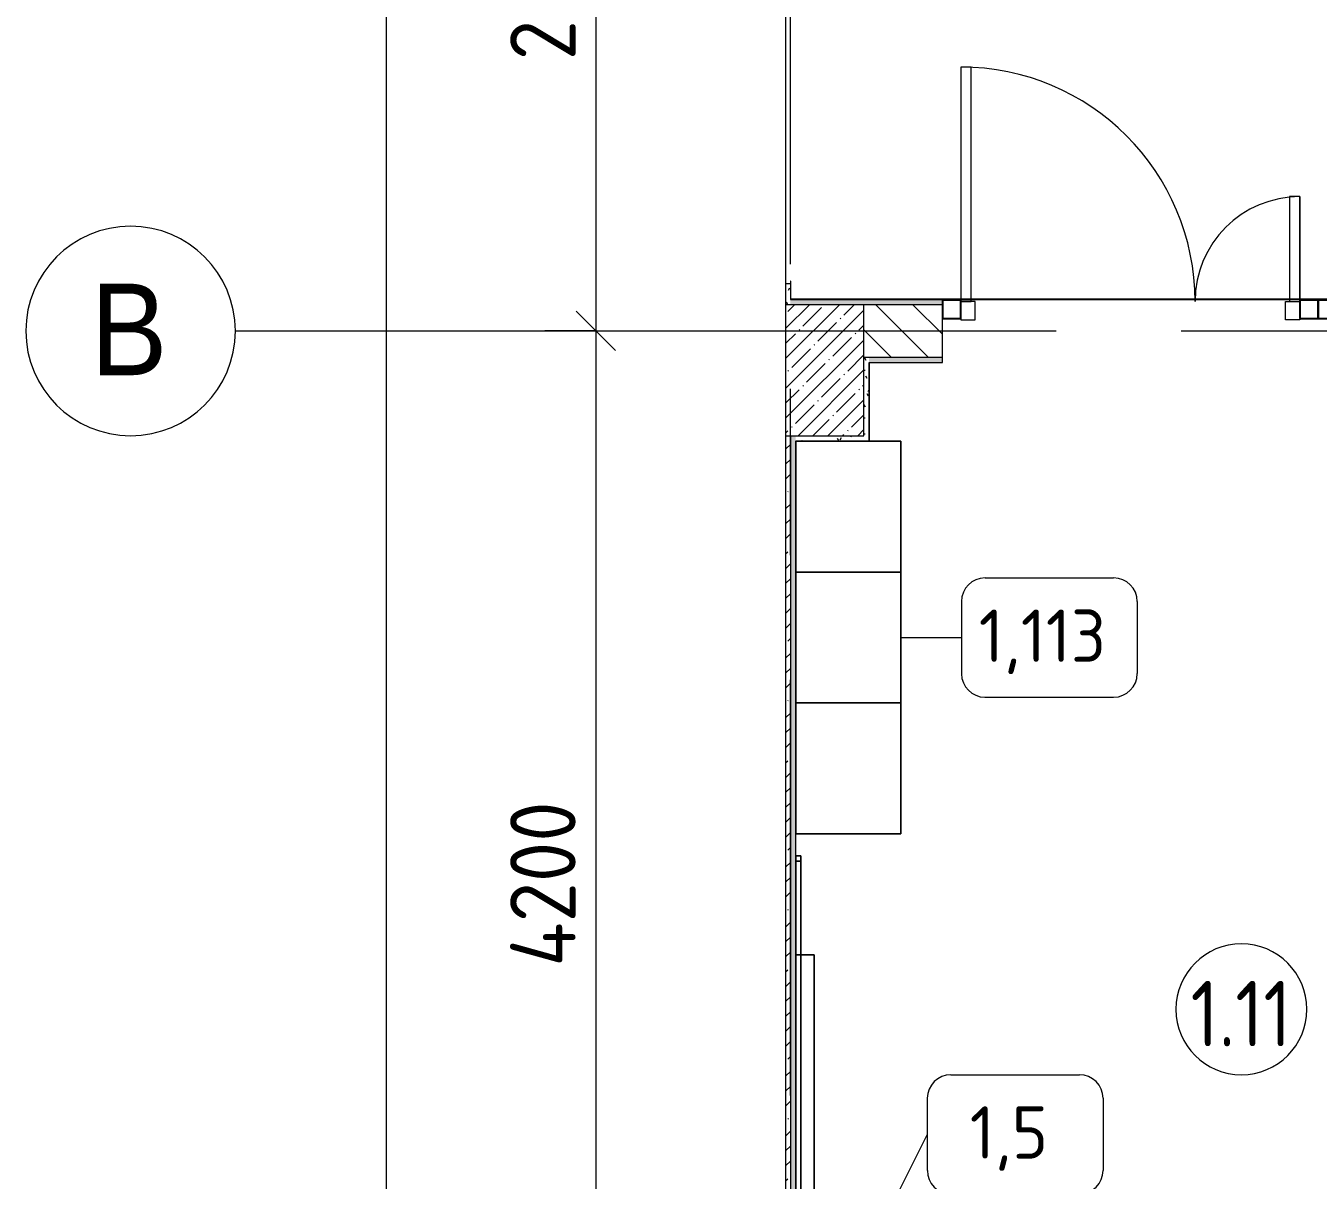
# Model space of a CAD drawing. Header units: millimetres. Extents: x 35840 to 252964, y -8553 to 29000.
# Drawn here: x 35840 to 40775, y 4556 to 8965 of the extents above; entities that cross this region are included whole.
import ezdxf

# ---------------------------------------------------------------- set-up
doc = ezdxf.new("R2010")
doc.units = ezdxf.units.MM
doc.linetypes.add('Осевая', pattern=[3175, 635, -476.25, 1587.5, -476.25])
for name, color, linetype, lineweight in [('A-ANNO-DIMS', 7, 'Continuous', 9), ('A-ANNO-DIMS-100', 7, 'Continuous', 9), ('A-AREA-IDEN', 7, 'Continuous', 9), ('A-DETL-GENF', 7, 'Continuous', 9), ('A-GLAZ-CURT', 7, 'Continuous', 9), ('A-GLAZ-CURT-1', 7, 'Continuous', 25), ('A-GLAZ-CWMG', 7, 'Continuous', 9), ('A-GLAZ-CWMG-1', 7, 'Continuous', 25), ('A-WALL', 7, 'Continuous', 9), ('I-FURN', 7, 'Continuous', 9), ('I-FURN-IDEN', 7, 'Continuous', 9), ('I-WALL', 7, 'Continuous', 9), ('S-COLS', 7, 'Continuous', 9), ('Оси', 7, 'Continuous', 9), ('Оси-1', 7, 'Continuous', 20), ('Оси-2', 7, 'Осевая', 9)]:
    doc.layers.add(name, color=color, linetype=linetype, lineweight=lineweight)
for name, color, linetype, lineweight, true_color in [('A-DOOR-1', 7, 'Continuous', 9, 0xc0c0c0), ('A-WALL-1', 9, 'Continuous', 9, 0x808080), ('A-WALL-FNSH-1', 9, 'Continuous', 9, 0x808080), ('I-FURN-1', 9, 'Continuous', 9, 0x808080)]:
    doc.layers.add(name, color=color, linetype=linetype, lineweight=lineweight, true_color=true_color)
doc.styles.add('Arial', font='arial.ttf', dxfattribs={"width": 0.9, "height": 350})
doc.styles.add('GOST Common', font='GOST_Common.ttf', dxfattribs={"height": 200})
doc.styles.add('GOST Common_1', font='GOST_Common.ttf', dxfattribs={"width": 0.9, "height": 250})
doc.styles.add('ISOCPEUR', font='isocpeur.ttf', dxfattribs={"width": 0.9, "height": 250})
doc.dimstyles.new('ISO-2_5_0_9К_БОЛЬШОЙ', dxfattribs={"dimscale": 304.8, "dimtxt": 248.995294, "dimasz": 0.492126, "dimexe": 0.393701, "dimexo": 0.984252, "dimgap": 0, "dimtad": 1, "dimdec": 0, "dimrnd": 10, "dimzin": 0, "dimdsep": 46, "dimtxsty": 'ISOCPEUR', "dimblk1": 'OBLIQUE', "dimblk2": 'OBLIQUE', "dimsah": 1, "dimcen": 0.09, "dimdle": 0.393701, "dimazin": 0, "dimtfac": 1, "dimtdec": 4, "dimtix": 1, "dimtmove": 0, "dimatfit": 3, "dimfxl": 1, "dimtvp": 1, "dimtolj": 1, "dimtzin": 0, "dimarcsym": 2})
doc.dimstyles.new('ISO-2_5_0_9К_БОЛЬШОЙ_1', dxfattribs={"dimscale": 304.8, "dimtxt": 248.995294, "dimasz": 0.492126, "dimexe": 0.393701, "dimexo": 0.984252, "dimgap": 0, "dimtad": 1, "dimdec": 0, "dimrnd": 10, "dimzin": 0, "dimdsep": 46, "dimtxsty": 'ISOCPEUR', "dimblk1": 'OBLIQUE', "dimblk2": 'OBLIQUE', "dimsah": 1, "dimcen": 0.09, "dimdle": 0.393701, "dimazin": 0, "dimtfac": 1, "dimtdec": 4, "dimtix": 1, "dimtmove": 2, "dimatfit": 3, "dimfxl": 1, "dimtvp": 1, "dimtolj": 1, "dimtzin": 0, "dimarcsym": 2})
pattern_1 = [(0, (600, 0), (121.92, 30.48), [10.058, -81.382, 10.058, -81.382, -487.68]), (0, (600, 0), (121.92, 30.48), [-182.88, 10.058, -172.822, 10.058, -81.382, -213.36]), (0, (600, 0), (121.92, 30.48), [-457.2, 10.058, -50.902, 10.058, -142.342]), (120, (645.72, 15.24), (-87.356454, 90.345817), [10.058, -81.382, 10.058, -81.382, -487.68]), (120, (645.72, 15.24), (-87.356454, 90.345817), [-182.88, 10.058, -172.822, 10.058, -81.382, -213.36]), (120, (645.72, 15.24), (-87.356454, 90.345817), [-457.2, 10.058, -50.902, 10.058, -142.342]), (240, (660.96, 76.2), (-34.563546, -120.825817), [10.058, -81.382, 10.058, -81.382, -487.68]), (240, (660.96, 76.2), (-34.563546, -120.825817), [-182.88, 10.058, -172.822, 10.058, -81.382, -213.36]), (240, (660.96, 76.2), (-34.563546, -120.825817), [-457.2, 10.058, -50.902, 10.058, -142.342])]

# ---------------------------------------------------------------- blocks, each defined once
blk = doc.blocks.new('BSC_Колонна _Прямоугольная - 500х500-23286270-План расстановки мебели и оборудования 1 этажа в осях 12-23')
at = {"layer": 'S-COLS'}
h = blk.add_hatch(dxfattribs=at)
h.set_pattern_fill('FP_2', color=256, style=0, pattern_type=2)
h.set_pattern_definition([(45, (-38190, -7650), (-57.02463, 57.02463), []), (45, (-38132.975, -7650), (-57.02463, 57.02463), [100.806, -20.161, 3.353, -16.808])])
h.paths.add_polyline_path([(-47.3, -250), (250, -250), (250, 250), (-47.3, 250)])
for p, q in [((250, 250), (-47.3, 250)), ((250, -250), (250, 250)), ((-47.3, -250), (250, -250))]:
    blk.add_line(p, q, dxfattribs=at)
blk = doc.blocks.new('Зеркало обычное - Доска-32858920-План расстановки мебели и оборудования 1 этажа в осях 12-23')
at = {"layer": 'I-FURN'}
h = blk.add_hatch(dxfattribs=at)
h.set_pattern_fill('FP_86', color=256, style=0, pattern_type=2)
h.set_pattern_definition([(45, (50, 50), (-199.9995, 0), [141.421, -141.421]), (45, (100, 50), (-199.9995, 0), [70.711, -212.132]), (45, (50, 100), (-199.9995, 0), [70.711, -212.132])])
h.paths.add_polyline_path([(-2005, 40), (2005, 40), (2005, 60), (-2005, 60)])
at = {"layer": 'I-FURN-1'}
for p, q in [((2025, 60), (-2025, 60)), ((-2025, 60), (-2025, 40)), ((-2025, 40), (-2025, 60)), ((2005, 60), (-2005, 60)), ((-2005, 60), (-2005, 40)), ((-2005, 40), (-2005, 60)), ((2005, 60), (-2005, 60)), ((-2005, 40), (-2005, 60)), ((-2005, 40), (-2005, 60)), ((2005, 40), (2005, 60)), ((2005, 60), (2005, 40)), ((2005, 60), (2005, 40)), ((2005, 40), (2005, 60)), ((2025, 40), (2025, 60)), ((2025, 60), (2025, 40)), ((-2025, 40), (2025, 40)), ((-2005, 40), (-2025, 40)), ((-2005, 40), (2005, 40)), ((2005, 40), (-2005, 40)), ((2005, 40), (-2005, 40)), ((-2005, 40), (2005, 40)), ((2005, 40), (-2005, 40)), ((2025, 40), (2005, 40))]:
    blk.add_line(p, q, dxfattribs=at)
blk = doc.blocks.new('1_113 тумба - 1_113 тумба-31126920-План расстановки мебели и оборудования 1 этажа в осях 12-23')
at = {"layer": 'I-FURN-1'}
for p, q in [((-400, 1500), (0, 1500)), ((-400, 0), (-400, 1500)), ((0, 1500), (-400, 1500)), ((-400, 1500), (-400, 1000)), ((-400, 1000), (-400, 1500)), ((-400, 1500), (0, 1500)), ((0, 1500), (0, 0)), ((0, 1000), (0, 1500)), ((0, 1500), (0, 1000)), ((0, 1000), (-400, 1000)), ((-400, 1000), (-400, 500)), ((-400, 500), (-400, 1000)), ((-400, 1000), (0, 1000)), ((-400, 1000), (0, 1000)), ((0, 1000), (-400, 1000)), ((0, 500), (0, 1000)), ((0, 1000), (0, 500)), ((-400, 500), (0, 500)), ((0, 500), (-400, 500)), ((0, 500), (-400, 500)), ((-400, 500), (-400, 0)), ((-400, 0), (-400, 500)), ((-400, 500), (0, 500)), ((0, 0), (0, 500)), ((0, 500), (0, 0)), ((0, 0), (-400, 0)), ((-400, 0), (0, 0)), ((0, 0), (-400, 0))]:
    blk.add_line(p, q, dxfattribs=at)
blk = doc.blocks.new('Дверь_Витражная_остекление_ - ДВН_ДАО_Главный вход_1200 в свету-31742133-План расстановки мебели и оборудования 1 этажа в осях 12-23')
at = {"layer": 'A-DETL-GENF'}
for p, q in [((-607.5, 925), (-647.5, 925)), ((-647.5, 925), (-647.5, 35)), ((-607.5, 30), (-607.5, 925)), ((647.5, 430), (607.5, 430)), ((607.5, 430), (607.5, 30)), ((647.5, 35), (647.5, 430)), ((-647.5, 30), (-607.5, 30)), ((-592.5, 30), (-647.5, 30)), ((-592.5, -40), (-592.5, 30)), ((592.5, -40), (592.5, 30)), ((592.5, 30), (647.5, 30)), ((607.5, 30), (647.5, 30)), ((-647.5, -35), (-647.5, -40)), ((-647.5, -40), (-592.5, -40)), ((647.5, -40), (592.5, -40)), ((647.5, -35), (647.5, -40))]:
    blk.add_line(p, q, dxfattribs=at)
at = {"layer": 'A-DOOR-1'}
for p, q in [((-647.5, 925), (-647.5, 35)), ((647.5, 430), (647.5, 35))]:
    blk.add_line(p, q, dxfattribs=at)
for centre, radius, start, end in [((-647.5, 30), 895, 360, 90), ((647.5, 30), 400, 90, 180)]:
    blk.add_arc(centre, radius, start, end, dxfattribs=at)
blk = doc.blocks.new('Системная панель - Стемалит - 40мм-31720939-План расстановки мебели и оборудования 1 этажа в осях 12-23')
at = {"layer": 'A-GLAZ-CURT-1'}
for p, q in [((65, 35), (-65, 35)), ((-65, 35), (-65, -35)), ((65, -35), (65, 35)), ((-65, -35), (65, -35))]:
    blk.add_line(p, q, dxfattribs=at)
blk = doc.blocks.new('Прямоугольный импост - 50 x 70 мм-31687886-План расстановки мебели и оборудования 1 этажа в осях 12-23')
at = {"layer": 'A-GLAZ-CWMG-1'}
for p, q in [((-35, 35), (35, 35)), ((-35, -35), (-35, 35)), ((35, 35), (35, -35)), ((35, -35), (-35, -35))]:
    blk.add_line(p, q, dxfattribs=at)
blk = doc.blocks.new('Прямоугольный импост - 50 x 70 мм-31701779-План расстановки мебели и оборудования 1 этажа в осях 12-23')
at = {"layer": 'A-GLAZ-CWMG-1'}
for p, q in [((0, 35), (-70, 35)), ((-70, 35), (-70, -35)), ((0, -35), (0, 35)), ((-70, -35), (0, -35))]:
    blk.add_line(p, q, dxfattribs=at)
blk = doc.blocks.new('DET_L_Линия разрыва - М100-30654842-План расстановки мебели и оборудования 1 этажа в осях 12-23')
at = {"layer": 'A-DETL-GENF'}
blk.add_line((24079.7, 0), (12339.9, 0), dxfattribs=at)
blk = doc.blocks.new('Ось сетки - D8-29747960-План расстановки мебели и оборудования 1 этажа в осях 12-23')
at = {"layer": 'Оси-1'}
for start, end in [(360, 180), (180, 360)]:
    blk.add_arc((0, 0), 4, start, end, dxfattribs=at)
blk = doc.blocks.new('DIMBLOCK27-План расстановки мебели и оборудования 1 этажа в осях 12-23')
at = {"layer": 'A-ANNO-DIMS-100', "lineweight": 20}
for p, q in [((38016.2, 10500), (37941.2, 10575)), ((38016.2, 10500), (38091.2, 10425)), ((38016.2, 7800), (37941.2, 7875)), ((38016.2, 7800), (38091.2, 7725))]:
    blk.add_line(p, q, dxfattribs=at)
at = {"layer": 'A-ANNO-DIMS-100'}
for p, q in [((37822.3, 10500), (38136.2, 10500)), ((38016.2, 10500), (37822.3, 10500)), ((38016.2, 10500), (38016.2, 7800)), ((37822.3, 7800), (38136.2, 7800)), ((38016.2, 7800), (37822.3, 7800))]:
    blk.add_line(p, q, dxfattribs=at)
at = {"layer": 'A-ANNO-DIMS-100', "color": 0, "insert": (37689.6, 8834), "char_height": 250, "width": 758.478, "attachment_point": 1, "rotation": 90, "line_spacing_factor": 1.149209, "style": 'ISOCPEUR'}
blk.add_mtext('2700', dxfattribs=at)
blk = doc.blocks.new('_Oblique')
at = {"color": 0, "linetype": 'ByBlock', "lineweight": -2}
blk.add_line((-0.5, -0.5), (0.5, 0.5), dxfattribs=at)
blk = doc.blocks.new('DIMBLOCK28-План расстановки мебели и оборудования 1 этажа в осях 12-23')
at = {"layer": 'A-ANNO-DIMS-100', "lineweight": 20}
for p, q in [((38016.2, 7800), (37941.2, 7875)), ((38016.2, 7800), (38091.2, 7725)), ((38016.2, 3600), (37941.2, 3675)), ((38016.2, 3600), (38091.2, 3525))]:
    blk.add_line(p, q, dxfattribs=at)
at = {"layer": 'A-ANNO-DIMS-100'}
for p, q in [((37822.3, 7800), (38136.2, 7800)), ((38016.2, 7800), (37822.3, 7800)), ((38016.2, 7800), (38016.2, 3600)), ((37822.3, 3600), (38136.2, 3600)), ((38016.2, 3600), (37822.3, 3600))]:
    blk.add_line(p, q, dxfattribs=at)
at = {"layer": 'A-ANNO-DIMS-100', "color": 0, "insert": (37689.6, 5372), "char_height": 250, "width": 787.208, "attachment_point": 1, "rotation": 90, "line_spacing_factor": 1.149209, "style": 'ISOCPEUR'}
blk.add_mtext('4200', dxfattribs=at)
blk = doc.blocks.new('DIMBLOCK30-План расстановки мебели и оборудования 1 этажа в осях 12-23')
at = {"layer": 'A-ANNO-DIMS-100'}
for p, q in [((37216.2, 27120), (37216.2, -120)), ((37022.3, 27000), (37336.2, 27000)), ((37216.2, 27000), (37022.3, 27000)), ((37022.3, 0), (37336.2, 0)), ((37216.2, 0), (37022.3, 0))]:
    blk.add_line(p, q, dxfattribs=at)
at = {"layer": 'A-ANNO-DIMS-100', "lineweight": 20}
for p, q in [((37216.2, 27000), (37141.2, 27075)), ((37216.2, 27000), (37291.2, 26925)), ((37216.2, 0), (37141.2, 75)), ((37216.2, 0), (37291.2, -75))]:
    blk.add_line(p, q, dxfattribs=at)
at = {"layer": 'A-ANNO-DIMS-100', "color": 0, "insert": (36889.6, 13572), "char_height": 250, "width": 948.097, "attachment_point": 1, "rotation": 90, "line_spacing_factor": 1.149209, "style": 'ISOCPEUR'}
blk.add_mtext('27000', dxfattribs=at)
blk = doc.blocks.new('Марка_Мебель - В прямоуг_Balcon_Марка-25523697-План расстановки мебели и оборудования 1 этажа в осях 12-23')
at = {"layer": 'I-FURN-IDEN'}
for p, q in [((-2.455, 2.278), (2.455, 2.278)), ((-3.355, 1.378), (-3.355, -1.384)), ((3.355, 1.378), (3.355, -1.378)), ((-2.461, -2.278), (2.455, -2.278))]:
    blk.add_line(p, q, dxfattribs=at)
for centre, radius, start, end in [((-2.455, 1.378), 0.9, 90, 180), ((2.455, 1.378), 0.9, 0, 90), ((-2.461, -1.384), 0.893, 180, 270), ((2.455, -1.378), 0.9, 270, 0)]:
    blk.add_arc(centre, radius, start, end, dxfattribs=at)
blk = doc.blocks.new('Марка_Помещения - Номер-25198446-План расстановки мебели и оборудования 1 этажа в осях 12-23')
at = {"layer": 'A-AREA-IDEN'}
for start, end in [(360, 180), (180, 360)]:
    blk.add_arc((0, 0), 2.5, start, end, dxfattribs=at)

msp = doc.modelspace()

# ---------------------------------------------------------------- hatches: boundary and pattern name
at = {"layer": 'I-WALL'}
h = msp.add_hatch(dxfattribs=at)
h.set_pattern_fill('FP_85', color=256, style=0, pattern_type=2)
h.set_pattern_definition(pattern_1)
h.paths.add_polyline_path([(38760, 7900), (38760, 7980), (38742.7, 7980), (38742.7, 7900)])
h.paths.add_polyline_path([(38742.7, 10130), (38760, 10130), (38760, 10230), (38742.7, 10230), (38742.7, 10140.5)])
h = msp.add_hatch(dxfattribs=at)
h.set_pattern_fill('FP_85', color=256, style=0, pattern_type=2)
h.set_pattern_definition(pattern_1)
h.paths.add_polyline_path([(75399, 7900), (75460, 7900), (75459, 7920), (73730, 7920), (73730, 7908), (73760, 7908), (73760, 7900), (74674.4, 7900)])
h.paths.add_polyline_path([(71775.7, 7900), (72250, 7900), (72250, 7908), (72280, 7908), (72280, 7920), (71660, 7920), (71660, 7908), (71690, 7908), (71690, 7900)])
h.paths.add_polyline_path([(70326.3, 7900), (70680, 7900), (70680, 7908), (70710, 7908), (70710, 7920), (69360, 7920), (69360, 7908), (69390, 7908), (69390, 7900)])
h.paths.add_polyline_path([(68152.3, 7900), (68230, 7900), (68230, 7908), (68260, 7908), (68260, 7920), (66860, 7920), (66860, 7908), (66890, 7908), (66890, 7900), (67427.6, 7900)])
h.paths.add_polyline_path([(65880, 7900), (65880, 7908), (65910, 7908), (65910, 7920), (60610, 7920), (60610, 7900), (65410, 7900)])
h.paths.add_polyline_path([(58110, 7900), (58110, 7920), (50710, 7920), (50710, 7900), (56910, 7900)])
h.paths.add_polyline_path([(47910, 7900), (48210, 7900), (48210, 7920), (41840, 7920), (41840, 7900), (47410, 7900)])
h.paths.add_polyline_path([(39340, 7900), (39340, 7920), (38760, 7920), (38760, 7900), (39040, 7900)])
h = msp.add_hatch(dxfattribs=at)
h.set_pattern_fill('FP_20', color=256, style=0, pattern_type=2)
h.set_pattern_definition([(135, (600, 0), (-70.71068, -70.71068), [])])
h.paths.add_polyline_path([(42910, 7700), (42910, 7900), (41840, 7900), (41840, 7700)])
h.paths.add_polyline_path([(39040, 7700), (39340, 7700), (39340, 7900), (39040, 7900)])
h = msp.add_hatch(dxfattribs=at)
h.set_pattern_fill('FP_85', color=256, style=0, pattern_type=2)
h.set_pattern_definition(pattern_1)
h.paths.add_polyline_path([(39040, 7400), (39060, 7400), (39060, 7700), (39040, 7700)])
h = msp.add_hatch(dxfattribs=at)
h.set_pattern_fill('FP_85', color=256, style=0, pattern_type=2)
h.set_pattern_definition(pattern_1)
h.paths.add_polyline_path([(42910, 7680), (42910, 7700), (41840, 7700), (41840, 7680), (42890, 7680)])
h.paths.add_polyline_path([(39073, 7680), (39340, 7680), (39340, 7700), (39060, 7700), (39060, 7680)])
h = msp.add_hatch(dxfattribs=at)
h.set_pattern_fill('FP_1', color=256, style=0, pattern_type=2)
h.set_pattern_definition([(45, (600, 0), (-57.02463, 57.02463), []), (45, (657.025, 0), (-57.02463, 57.02463), [100.806, -20.161, 3.353, -16.808])])
h.paths.add_polyline_path([(38760, 400), (38760, 7400), (38742.7, 7400), (38742.7, 400)])
h = msp.add_hatch(dxfattribs=at)
h.set_pattern_fill('FP_85', color=256, style=0, pattern_type=2)
h.set_pattern_definition(pattern_1)
h.paths.add_polyline_path([(38760, 800), (38780, 800), (38780, 7400), (38760, 7400), (38760, 1757.7)])
h = msp.add_hatch(dxfattribs=at)
h.set_pattern_fill('FP_85', color=256, style=0, pattern_type=2)
h.set_pattern_definition(pattern_1)
h.paths.add_polyline_path([(39040, 7380), (39060, 7380), (39060, 7400), (38780, 7400), (38780, 7380), (38793, 7380)])

# ---------------------------------------------------------------- linework, layer by layer
at = {"layer": 'A-WALL'}
for p, q in [((38760, 7920), (39340, 7920)), ((39060, 7680), (39340, 7680)), ((39060, 7680), (39060, 7380)), ((39061, 7679), (39060, 7679)), ((38780, 7380), (39060, 7380)), ((38780, 7380), (38780, 7379)), ((38780, 800), (38780, 7379))]:
    msp.add_line(p, q, dxfattribs=at)
at = {"layer": 'A-WALL-1'}
for p, q in [((38760, 7980), (38742.7, 7980)), ((39340, 7900), (39040, 7900)), ((39340, 7680), (39340, 7920)), ((39040, 7700), (39340, 7700)), ((38760, 7400), (38760, 400))]:
    msp.add_line(p, q, dxfattribs=at)
at = {"layer": 'A-WALL-FNSH-1'}
for p, q in [((38760, 7990), (38760, 7920)), ((38761, 7990), (38760, 7990)), ((38761, 7921), (38761, 7990)), ((65910, 7921), (38761, 7921)), ((39340, 7920), (65910, 7920)), ((39061, 7679), (39340, 7679)), ((39061, 7379), (39061, 7679)), ((39340, 7679), (39340, 7680)), ((38781, 7379), (39061, 7379)), ((38781, 801), (38781, 7379))]:
    msp.add_line(p, q, dxfattribs=at)
at = {"layer": 'I-FURN-1'}
for p, q in [((38800, 5417), (38780.2, 5417)), ((38780.2, 5417), (38780.2, 1765)), ((38780.2, 1765), (38780.2, 5417)), ((38780.2, 5417), (38800, 5417)), ((38850.2, 5417), (38800, 5417)), ((38800, 5417), (38850.2, 5417)), ((38850.2, 1367), (38850.2, 5417)), ((38850.2, 5417), (38850.2, 1367))]:
    msp.add_line(p, q, dxfattribs=at)
at = {"layer": 'I-FURN-IDEN'}
for p, q in [((39181, 6629), (39413, 6629)), ((38800, 3770), (39282.6, 4731.5))]:
    msp.add_line(p, q, dxfattribs=at)
at = {"layer": 'Оси'}
msp.add_line((36640.1, 7800), (39140.1, 7800), dxfattribs=at)
at = {"layer": 'Оси-2'}
for p, q in [((38760, 593.7), (38760, 12700)), ((39140.1, 7800), (82060, 7800))]:
    msp.add_line(p, q, dxfattribs=at)

# ---------------------------------------------------------------- block references
at = {"layer": 'A-AREA-IDEN', "xscale": 99.99999999999993, "yscale": 99.99999999999993, "zscale": 99.99999999999993}
msp.add_blockref('Марка_Помещения - Номер-25198446-План расстановки мебели и оборудования 1 этажа в осях 12-23', (40482, 5209), dxfattribs=at)
at = {"layer": 'A-DETL-GENF', "rotation": 270.0000000000003}
msp.add_blockref('DET_L_Линия разрыва - М100-30654842-План расстановки мебели и оборудования 1 этажа в осях 12-23', (38742.7, 23799.7), dxfattribs=at)
at = {"layer": 'A-DOOR-1'}
msp.add_blockref('Дверь_Витражная_остекление_ - ДВН_ДАО_Главный вход_1200 в свету-31742133-План расстановки мебели и оборудования 1 этажа в осях 12-23', (40057.5, 7883), dxfattribs=at)
at = {"layer": 'A-GLAZ-CURT'}
msp.add_blockref('Системная панель - Стемалит - 40мм-31720939-План расстановки мебели и оборудования 1 этажа в осях 12-23', (40840, 7883), dxfattribs=at)
at = {"layer": 'A-GLAZ-CWMG', "rotation": 180}
msp.add_blockref('Прямоугольный импост - 50 x 70 мм-31701779-План расстановки мебели и оборудования 1 этажа в осях 12-23', (39340, 7883), dxfattribs=at)
at = {"layer": 'A-GLAZ-CWMG', "extrusion": (0, 0, -1), "rotation": 180}
msp.add_blockref('Прямоугольный импост - 50 x 70 мм-31687886-План расстановки мебели и оборудования 1 этажа в осях 12-23', (-40740, 7883), dxfattribs=at)
at = {"layer": 'I-FURN-1'}
msp.add_blockref('1_113 тумба - 1_113 тумба-31126920-План расстановки мебели и оборудования 1 этажа в осях 12-23', (39181, 5879), dxfattribs=at)
at = {"layer": 'I-FURN-1', "rotation": 90.00000000000017}
msp.add_blockref('Зеркало обычное - Доска-32858920-План расстановки мебели и оборудования 1 этажа в осях 12-23', (38840, 3770), dxfattribs=at)
at = {"layer": 'I-FURN-IDEN', "xscale": 99.99999999999993, "yscale": 99.99999999999993, "zscale": 99.99999999999993}
for p in [(39748.5, 6629), (39618, 4731.5)]:
    msp.add_blockref('Марка_Мебель - В прямоуг_Balcon_Марка-25523697-План расстановки мебели и оборудования 1 этажа в осях 12-23', p, dxfattribs=at)
at = {"layer": 'S-COLS'}
msp.add_blockref('BSC_Колонна _Прямоугольная - 500х500-23286270-План расстановки мебели и оборудования 1 этажа в осях 12-23', (38790, 7650), dxfattribs=at)
at = {"layer": 'Оси-1', "xscale": 99.99999999999993, "yscale": 99.99999999999993, "zscale": 99.99999999999993, "rotation": 269.9999999999994}
msp.add_blockref('Ось сетки - D8-29747960-План расстановки мебели и оборудования 1 этажа в осях 12-23', (36240.1, 7800), dxfattribs=at)

# ---------------------------------------------------------------- texts
at = {"layer": 'A-AREA-IDEN', "insert": (40287.8, 5317.6), "char_height": 250, "width": 490.633, "attachment_point": 1, "style": 'GOST Common_1'}
msp.add_mtext('1.11', dxfattribs=at)
at = {"layer": 'I-FURN-IDEN', "char_height": 200, "attachment_point": 1, "style": 'GOST Common'}
for s, insert, width in [('1,113', (39479, 6736.1), 617.299), ('1,5', (39444.5, 4838.6), 384.81)]:
    msp.add_mtext(s, dxfattribs=dict(at, insert=insert, width=width))
at = {"layer": 'Оси', "insert": (36087.3, 7981), "char_height": 350, "width": 360.759, "attachment_point": 1, "style": 'Arial'}
msp.add_mtext('\\fArial|b0|i0|c204|p34|;\\W.9;В', dxfattribs=at)

# ---------------------------------------------------------------- dimensions: what is measured, and where the dimension line sits
at = {"layer": 'A-ANNO-DIMS'}
dim = msp.add_linear_dim(base=(37216.2, 0), p1=(37322.3, 27000), p2=(37322.3, 0), angle=90, dimstyle='ISO-2_5_0_9К_БОЛЬШОЙ_1', override={"dimpost": '<>', "dimfxl": 26999.999823}, dxfattribs=at)
dim.commit()
dim.dimension.update_dxf_attribs({"geometry": 'DIMBLOCK30-План расстановки мебели и оборудования 1 этажа в осях 12-23', "text_midpoint": (37056.3, 14046), "dimtype": 160, "text_rotation": 90})
for base, p1, p2, override, picture, middle in [((38016.2, 7800), (38122.3, 10500), (38122.3, 7800), {"dimpost": '<>', "dimfxl": 2700}, 'DIMBLOCK27-План расстановки мебели и оборудования 1 этажа в осях 12-23', (37891.2, 9150)), ((38016.2, 3600), (38122.3, 7800), (38122.3, 3600), {"dimpost": '<>', "dimfxl": 4200}, 'DIMBLOCK28-План расстановки мебели и оборудования 1 этажа в осях 12-23', (37891.2, 5700))]:
    dim = msp.add_linear_dim(base=base, p1=p1, p2=p2, angle=90, dimstyle='ISO-2_5_0_9К_БОЛЬШОЙ', override=override, dxfattribs=at)
    dim.commit()
    dim.dimension.update_dxf_attribs({"geometry": picture, "text_midpoint": middle})

doc.saveas('drawing.dxf')
